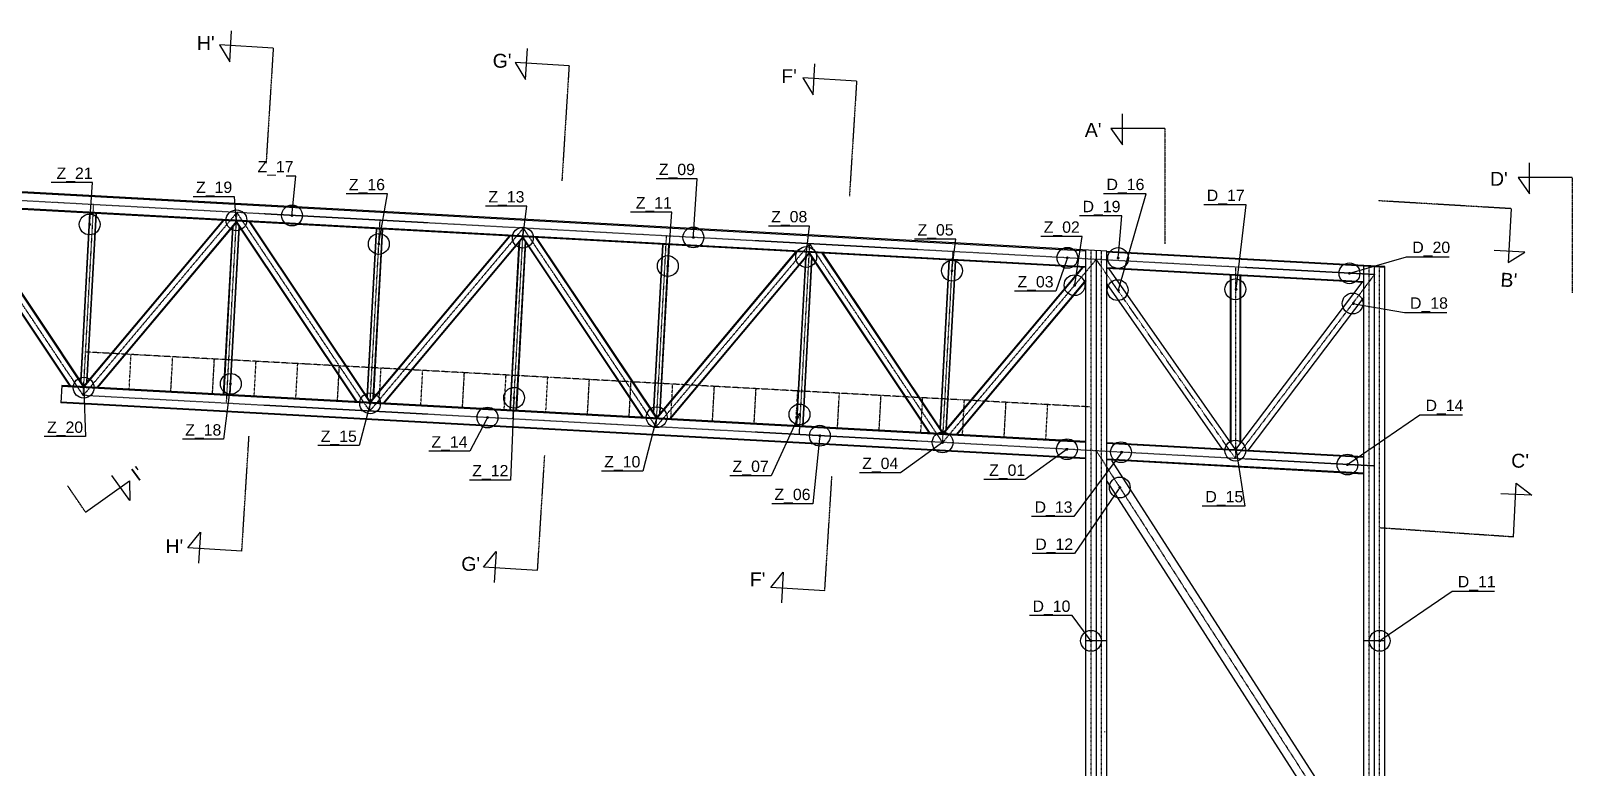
# Model space of a CAD drawing. Header units: metres. Extents: x 11 to 152679, y -40 to 137873.
# Drawn here: x 108330 to 152655, y 46777 to 67934 of the extents above; entities that cross this region are included whole.
import ezdxf
from ezdxf import colors
from ezdxf.entities.mleader import LeaderData, LeaderLine
from ezdxf.enums import TextEntityAlignment as Align
from ezdxf.math import Vec2, Vec3

# ---------------------------------------------------------------- set-up
doc = ezdxf.new("R2010")
doc.units = ezdxf.units.M
for name, pattern in [('ASSI', [0.8, 0.4, -0.2, 0, -0.2]), ('CENTER', [2, 1.25, -0.25, 0.25, -0.25]), ('DIVIDE', [1.25, 0.5, -0.25, 0, -0.25, 0, -0.25])]:
    doc.linetypes.add(name, pattern=pattern)
for name, color, linetype in [('Assi', 6, 'ASSI'), ('CA3', 6, 'Continuous'), ('CA7', 2, 'Continuous'), ('CORRIMANO', 6, 'DIVIDE'), ('G', 5, 'Continuous'), ('Scritte 0.2mm', 4, 'Continuous'), ('TRAT7', 2, 'CENTER')]:
    doc.layers.add(name, color=color, linetype=linetype)
doc.styles.add('Interprogetti Swis', font='swissl.ttf')
doc.styles.get("Standard").update_dxf_attribs({"font": 'arial.ttf'})

# ---------------------------------------------------------------- blocks, each defined once
blk = doc.blocks.new('_Dot')
at = {"color": 0, "linetype": 'ByBlock', "lineweight": -2}
blk.add_line((-0.5, 0), (-1, 0), dxfattribs=at)
at = {"color": 0, "linetype": 'ByBlock', "const_width": 0.5}
blk.add_lwpolyline([(-0.25, 0, 1), (0.25, 0, 1)], format="xyb", close=True, dxfattribs=at)

msp = doc.modelspace()

# ---------------------------------------------------------------- linework, layer by layer
for centre in [(110022.4096, 62372.3961), (114243.1736, 62491.2159), (115841.4912, 62629.2433), (118337.1649, 61810.9714), (122478.1796, 61991.5665), (127383.0264, 61998.7869), (130626.9949, 61435.7708), (138139.5608, 61411.2112), (139598.1045, 61405.3824), (126647.9226, 61176.365), (134819.7556, 61041.9449), (146249.9622, 60968.1805), (138345.6562, 60624.521), (139585.1429, 60484.4937), (142968.5956, 60507.8997), (146341.2669, 60100.6161), (114081.5106, 57789.9883), (109849.3151, 57681.9013), (122226.9105, 57391.6744), (118087.034, 57231.9159), (130434.9163, 56912.5101), (121461.8423, 56822.2316), (126327.4658, 56831.5946), (131021.4578, 56300.0376), (134550.1995, 56107.2801), (138127.206, 55911.8861), (139679.6809, 55827.0822), (142968.5956, 55872.7606), (146192.6025, 55471.3138), (139646.1835, 54812.5301), (138818.5956, 50406.8509), (147118.5956, 50406.8509)]:
    msp.add_circle(centre, 299.1796)
at = {"layer": 'Assi'}
for p, q in [((146968.5956, 60928.9252), (106017.6477, 63165.8707)), ((109837.0427, 57457.2363), (106017.6477, 63165.8707)), ((109837.0427, 57457.2363), (110136.5864, 62940.8737)), ((114255.4459, 62715.881), (109837.0427, 57457.2363)), ((113955.9022, 57232.2436), (114255.4459, 62715.881)), ((118074.7617, 57007.2509), (114255.4459, 62715.881)), ((118074.7617, 57007.2509), (118374.3053, 62490.8883)), ((122493.1648, 62265.8956), (118074.7617, 57007.2509)), ((122193.6211, 56782.2582), (122493.1648, 62265.8956)), ((126312.4806, 56557.2655), (122493.1648, 62265.8956)), ((126312.4806, 56557.2655), (126612.0243, 62040.9029)), ((130730.8837, 61815.9102), (126312.4806, 56557.2655)), ((130431.34, 56332.2728), (130730.8837, 61815.9102)), ((134550.1995, 56107.2801), (130730.8837, 61815.9102)), ((138818.5956, 26678.9252), (138818.5956, 61623.126)), ((134550.1995, 56107.2801), (134849.7432, 61590.9175)), ((138968.5956, 61365.9252), (134550.1995, 56107.2801)), ((142968.5956, 55647.4252), (138968.5956, 61365.9252)), ((139118.5956, 26678.9252), (139118.5956, 61609.4698)), ((146818.5956, 26678.9252), (146818.5956, 61186.126)), ((147118.5956, 26678.9252), (147118.5956, 61186.126)), ((142968.5956, 61147.4252), (142968.5956, 55647.4252)), ((146968.5956, 60928.9252), (142968.5956, 55647.4252)), ((146968.5956, 60928.9252), (146968.5956, 60928.9252)), ((146968.5956, 55428.9252), (109837.0427, 57457.2363)), ((138968.5956, 55865.9252), (146968.5956, 43428.9252))]:
    msp.add_line(p, q, dxfattribs=at)
at = {"layer": 'CA3'}
msp.add_line((139218.5956, 47779.3509), (139218.5956, 47802.2162), dxfattribs=at)
at = {"layer": 'CA7'}
for points in [[(115301.0713, 67439.6434), (113751.0956, 67536.4673), (114049.86, 67048.1112), (114105.2136, 67934.2232)], [(123807.876, 66929.4979), (122257.9003, 67026.3218), (122556.6647, 66537.9657), (122612.0184, 67424.0778)], [(132076.4901, 66487.372), (130526.5144, 66584.1959), (130825.2788, 66095.8398), (130880.6324, 66981.9519)], [(140945.1025, 65126.0461), (139392.1055, 65126.0461), (139720.736, 64657.2669), (139720.736, 65545.1062)], [(152655.3023, 63720.9279), (151102.3053, 63720.9279), (151430.9358, 63252.1488), (151430.9358, 64139.9881)], [(150899.6058, 62824.3563), (150811.48, 61273.8617), (151298.1521, 61575.3615), (150411.7434, 61625.7425)], [(109906.3546, 54102.3619), (111168.6624, 55007.0047), (111174.6153, 54434.5395), (110657.4363, 55156.1935)], [(150967.2413, 53390.3519), (151043.1115, 54941.4945), (151495.2759, 54590.3547), (150608.4968, 54633.7293)], [(114397.9256, 52981.8594), (112847.9498, 53078.6826), (113205.1675, 53526.061), (113149.8142, 52639.9489)], [(122902.085, 52429.3676), (121352.1093, 52526.1908), (121709.3269, 52973.5692), (121653.9737, 52087.4571)], [(131161.4405, 51839.0279), (129611.4647, 51935.8511), (129968.6824, 52383.2295), (129913.3291, 51497.1174)]]:
    msp.add_lwpolyline(points, dxfattribs=at)
at = {"layer": 'CORRIMANO'}
for p, q in [((138773.1393, 57128.4655), (109905.2223, 58705.3755)), ((111157.895, 57635.4574), (111212.4387, 58633.9688)), ((112356.1087, 57570.005), (112410.6524, 58568.5164)), ((113554.3223, 57504.5526), (113608.866, 58503.064)), ((114752.536, 57439.1002), (114807.0797, 58437.6115)), ((115950.7497, 57373.6477), (116005.2934, 58372.1591)), ((117148.9633, 57308.1953), (117203.507, 58306.7067)), ((118347.177, 57242.7429), (118401.7207, 58241.2543)), ((119545.3907, 57177.2905), (119599.9343, 58175.8019)), ((120743.6043, 57111.838), (120798.148, 58110.3494)), ((121941.818, 57046.3856), (121996.3617, 58044.897)), ((123140.0316, 56980.9332), (123194.5753, 57979.4446)), ((124338.2453, 56915.4808), (124392.789, 57913.9922)), ((125536.459, 56850.0284), (125591.0027, 57848.5397)), ((126734.6726, 56784.5759), (126789.2163, 57783.0873)), ((127932.8863, 56719.1235), (127987.43, 57717.6349)), ((129131.1, 56653.6711), (129185.6436, 57652.1825)), ((130329.3136, 56588.2187), (130383.8573, 57586.7301)), ((131527.5273, 56522.7663), (131582.071, 57521.2776)), ((132725.7409, 56457.3138), (132780.2846, 57455.8252)), ((133923.9546, 56391.8614), (133978.4983, 57390.3728)), ((135122.1683, 56326.409), (135176.712, 57324.9204)), ((136320.3819, 56260.9566), (136374.9256, 57259.468)), ((137518.5956, 56195.5042), (137573.1393, 57194.0155))]:
    msp.add_line(p, q, dxfattribs=at)
at = {"layer": 'G'}
for p, q in [((138668.5956, 61607.6481), (105679.3604, 63409.6851)), ((139268.5956, 61599.9104), (105680.724, 63434.6479)), ((138668.5956, 61156.9773), (105654.8157, 62960.355)), ((138668.5956, 61131.94), (105653.4521, 62935.3922)), ((109457.1201, 57728.3623), (105985.4604, 62917.2562)), ((109477.7255, 57727.2367), (106006.0659, 62916.1307)), ((109848.6245, 57706.9763), (106376.9648, 62895.8703)), ((109852.0266, 57731.5637), (106397.5703, 62894.7447)), ((109764.0676, 57863.031), (110028.0919, 62696.4275)), ((109775.1784, 57846.4244), (110040.0741, 62695.773)), ((109940.9316, 57837.3757), (110205.8269, 62686.7187)), ((109953.7851, 57852.6735), (110217.8091, 62686.0642)), ((113848.2564, 62487.751), (109852.0266, 57731.5637)), ((113868.8618, 62486.6254), (109852.7304, 57706.752)), ((114239.7582, 62466.3652), (110223.6268, 57686.4918)), ((114240.4607, 62441.5519), (110244.2322, 57685.3663)), ((113874.6795, 57487.0531), (114138.7035, 62320.4437)), ((113886.6617, 57486.3985), (114151.557, 62335.7416)), ((114052.4146, 57477.3443), (114317.3099, 62326.6873)), ((114064.3967, 57476.6898), (114328.4207, 62310.0804)), ((117694.844, 57278.3766), (114240.4607, 62441.5519)), ((117715.4494, 57277.251), (114243.8618, 62466.1411)), ((117715.4494, 57277.251), (114243.8618, 62466.1411)), ((118086.3458, 57256.9908), (114614.7582, 62445.8809)), ((118089.7469, 57281.58), (114635.3635, 62444.7553)), ((118001.7869, 57413.0514), (118265.8108, 62246.4421)), ((118012.8976, 57396.4445), (118277.793, 62245.7876)), ((118178.6505, 57387.3903), (118443.5459, 62236.7333)), ((118191.504, 57402.6881), (118455.528, 62236.0788)), ((122085.9753, 62037.7656), (118089.7469, 57281.58)), ((122106.5807, 62036.64), (118090.4494, 57256.7666)), ((122477.4771, 62016.3798), (118461.3458, 57236.5064)), ((122478.1796, 61991.5665), (118481.9511, 57235.3809)), ((122112.3985, 57037.0677), (122376.4224, 61870.4583)), ((122124.3806, 57036.4131), (122389.276, 61885.7562)), ((122290.1335, 57027.3589), (122555.0288, 61876.7019)), ((122302.1156, 57026.7044), (122566.1396, 61860.095)), ((125932.5629, 56828.3912), (122478.1796, 61991.5665)), ((125953.1683, 56827.2656), (122481.5807, 62016.1557)), ((126324.0647, 56807.0054), (122852.4771, 61995.8955)), ((126327.4658, 56831.5946), (122873.0824, 61994.7699)), ((126239.5058, 56963.0661), (126503.5298, 61796.4567)), ((126250.6165, 56946.4591), (126515.5119, 61795.8022)), ((126416.3694, 56937.4049), (126681.2648, 61786.7479)), ((126429.223, 56952.7028), (126693.2469, 61786.0934)), ((138668.5956, 26678.9252), (138668.5956, 61632.6854)), ((138968.5956, 61616.2979), (138968.5956, 50406.8509)), ((130323.6943, 61587.7802), (126327.4658, 56831.5946)), ((130344.2996, 61586.6547), (126328.1683, 56806.7812)), ((130715.196, 61566.3944), (126699.0647, 56786.521)), ((130715.8985, 61541.5811), (126719.6701, 56785.3955)), ((130350.1174, 56587.0823), (130614.1414, 61420.4729)), ((130362.0995, 56586.4277), (130626.9949, 61435.7708)), ((130527.8524, 56577.3735), (130792.7478, 61426.7165)), ((130539.8345, 56576.719), (130803.8585, 61410.1096)), ((134170.2819, 56378.4058), (130715.8985, 61541.5811)), ((134190.8872, 56377.2802), (130719.2996, 61566.1703)), ((134561.7836, 56357.02), (131090.196, 61545.9101)), ((134565.1846, 56381.6093), (131110.8014, 61544.7845)), ((134477.2247, 56513.0807), (134741.2487, 61346.4713)), ((134488.3355, 56496.4737), (134753.2308, 61345.8168)), ((134654.0884, 56487.42), (134918.9837, 61336.7625)), ((134666.9419, 56502.7179), (134930.9659, 61336.108)), ((146667.5047, 61170.7077), (139267.5047, 61574.9327)), ((139268.5956, 26678.9252), (139268.5956, 61599.9104)), ((146668.5956, 61190.6779), (139268.5956, 61594.9029)), ((146668.5956, 54507.9345), (146668.5956, 61195.6854)), ((147268.5956, 61162.9104), (146668.5956, 61195.6854)), ((147268.5956, 61137.8731), (146668.5956, 61170.6481)), ((146968.5956, 55428.9252), (146968.5956, 61179.2979)), ((138561.4066, 61137.7952), (134565.1846, 56381.6093)), ((138582.0119, 61136.6696), (134565.887, 56356.7959)), ((138668.5956, 60778.0291), (134936.7832, 56336.5357)), ((138668.5956, 60752.3796), (134957.3885, 56335.4101)), ((146668.5956, 60699.9474), (139268.5956, 61104.1724)), ((146669.6865, 60719.9177), (139269.6865, 61124.1427)), ((142973.4141, 55902.2351), (139337.3693, 61100.4157)), ((142823.5956, 60909.9806), (142823.5956, 56116.4193)), ((142837.5956, 60909.2158), (142837.5956, 56096.4046)), ((143099.5956, 60894.9041), (143099.5956, 56068.8421)), ((143113.5956, 60894.1393), (143113.5956, 56087.3273)), ((147268.5956, 26678.9252), (147268.5956, 61165.6417)), ((142599.8219, 55912.9347), (139268.5956, 60675.3392)), ((146609.4589, 60703.1778), (142973.4141, 55902.2351)), ((146668.5956, 60284.365), (143327.7323, 55873.1726)), ((109221.5023, 57741.2329), (109194.2304, 57241.9772)), ((138668.5956, 56107.6481), (109220.1387, 57716.2701)), ((138668.5956, 56132.6854), (109221.5023, 57741.2329)), ((138668.5956, 55631.94), (109194.2304, 57241.9772)), ((138668.5956, 55656.9773), (109195.594, 57266.94)), ((146667.5047, 55670.7077), (139267.5047, 56074.9327)), ((146668.5956, 55690.6779), (139268.5956, 56094.9029)), ((146668.5956, 55199.9474), (139268.5956, 55604.1724)), ((146669.6865, 55219.9177), (139269.6865, 55624.1427)), ((139406.6204, 55591.6254), (146668.5956, 44301.9771)), ((146968.5956, 26678.9252), (146968.5956, 55428.9252)), ((139268.5956, 54992.8732), (146565.2249, 43649.3509)), ((146668.5956, 26678.9252), (146668.5956, 54500.0783)), ((139268.5956, 50406.8509), (138668.5956, 50406.8509)), ((138968.5956, 50406.8509), (138968.5956, 26678.9252)), ((147268.5956, 50406.8509), (146668.5956, 50406.8509))]:
    msp.add_line(p, q, dxfattribs=at)
msp.add_point((146968.5956, 60705.7239), dxfattribs=at)
at = {"layer": 'TRAT7'}
for p, q in [((115301.0713, 67439.6434), (115094.7173, 64136.2882)), ((123807.876, 66929.4979), (123601.522, 63626.1428)), ((132076.4901, 66487.372), (131870.136, 63184.0169)), ((140945.1025, 65126.0461), (140945.1025, 61816.2519)), ((152655.3023, 63720.9279), (152655.3023, 60411.1337)), ((150899.6058, 62824.3563), (147078.1863, 63051.6432)), ((114397.9256, 52981.8594), (114604.2781, 56285.2147)), ((122902.085, 52429.3676), (123108.4376, 55732.7229)), ((131161.4405, 51839.0279), (131367.793, 55142.3832)), ((109906.3546, 54102.3619), (109390.5855, 54857.4129)), ((150967.2413, 53390.3519), (147147.8542, 53649.5592))]:
    msp.add_line(p, q, dxfattribs=at)

# ---------------------------------------------------------------- texts
at = {"layer": 'CA7'}
for s, p in [("H'", (113360.7451, 67384.736)), ("G'", (121882.5566, 66874.5906)), ("F'", (130135.0725, 66432.4647)), ("A'", (138880.276, 64888.1051)), ("D'", (150547.3653, 63482.987)), ("H'", (112457.5993, 52926.9515)), ("G'", (120979.4109, 52416.8061)), ("F'", (129231.9267, 51974.6802))]:
    msp.add_text(s, height=400, dxfattribs=at).set_placement(p, align=Align.CENTER)
for s, rotation, p in [("B'", 356.74696799, (150823.45, 60575.1719)), ("I'", 36.12381022, (111510.9209, 55051.9572)), ("C'", 357.89769678, (151149.5566, 55381.3734))]:
    msp.add_text(s, height=400, rotation=rotation, dxfattribs=at).set_placement(p, align=Align.CENTER)

# ---------------------------------------------------------------- leaders
at = {"layer": 'Scritte 0.2mm', "ltscale": 0.02}
ml = msp.add_multileader_mtext('Standard', dxfattribs=at)
ml.set_content('\\A1;Z_21', color=256, style='Interprogetti Swis')
ml.set_leader_properties(color=7)
ml.set_arrow_properties(name='DOT')
ml.build(insert=Vec2(0, 0))
ml.multileader.update_dxf_attribs({"has_dogleg": 0, "text_left_attachment_type": 6, "text_right_attachment_type": 6, "dogleg_length": 0.36, "arrow_head_size": 81.5508})
ctx = ml.context
ctx.base_point, ctx.char_height, ctx.arrow_head_size, ctx.landing_gap_size, ctx.plane_origin = Vec3(108905.098, 63573.3226), 326.20325, 81.5508, 163.1016, Vec3(99385.662, 69068.6561)
ctx.left_attachment, ctx.right_attachment = 6, 6
notes = []
notes.append((ctx, [(0, (1, 1, 0), (110687.4567, 63573.3226), (-1, 0), 587.1659, [(0, [(110022.4096, 62372.3961)], 0, [])])]))
ctx.mtext.insert, ctx.mtext.flow_direction = Vec3(109068.1997, 64006.4886), 5
ml = msp.add_multileader_mtext('Standard', dxfattribs=at)
ml.set_content('\\A1;Z_17', color=256, style='Interprogetti Swis')
ml.set_leader_properties(color=7)
ml.set_arrow_properties(name='DOT')
ml.build(insert=Vec2(0, 0))
ml.multileader.update_dxf_attribs({"has_dogleg": 0, "text_left_attachment_type": 6, "text_right_attachment_type": 6, "dogleg_length": 0.36, "arrow_head_size": 81.5508})
ctx = ml.context
ctx.base_point, ctx.char_height, ctx.arrow_head_size, ctx.landing_gap_size, ctx.plane_origin = Vec3(114683.9148, 63761.5247), 326.20325, 81.5508, 163.1016, Vec3(105204.7435, 69325.5034)
ctx.left_attachment, ctx.right_attachment = 6, 6
notes.append((ctx, [(0, (1, 1, 0), (116539.7965, 63761.5247), (-1, 0), 587.1659, [(0, [(115841.4912, 62629.2433)], 0, [])])]))
ctx.mtext.insert, ctx.mtext.width, ctx.mtext.flow_direction = Vec3(114847.0164, 64194.6907), 111.89337, 5
ml = msp.add_multileader_mtext('Standard', dxfattribs=at)
ml.set_content('\\A1;Z_09', color=256, style='Interprogetti Swis')
ml.set_leader_properties(color=7)
ml.set_arrow_properties(name='DOT')
ml.build(insert=Vec2(0, 0))
ml.multileader.update_dxf_attribs({"has_dogleg": 0, "text_left_attachment_type": 6, "text_right_attachment_type": 6, "dogleg_length": 0.36, "arrow_head_size": 81.5508})
ctx = ml.context
ctx.base_point, ctx.char_height, ctx.arrow_head_size, ctx.landing_gap_size, ctx.plane_origin = Vec3(126227.2217, 63682.8896), 326.20325, 81.5508, 163.1016, Vec3(116746.2787, 68695.047)
ctx.left_attachment, ctx.right_attachment = 6, 6
notes.append((ctx, [(0, (1, 1, 0), (128081.3317, 63682.8896), (-1, 0), 587.1659, [(0, [(127383.0264, 61998.7869)], 0, [])])]))
ctx.mtext.insert, ctx.mtext.flow_direction = Vec3(126390.3233, 64116.0556), 5
ml = msp.add_multileader_mtext('Standard', dxfattribs=at)
ml.set_content('\\A1;Z_19', color=256, style='Interprogetti Swis')
ml.set_leader_properties(color=7)
ml.set_arrow_properties(name='DOT')
ml.build(insert=Vec2(0, 0))
ml.multileader.update_dxf_attribs({"has_dogleg": 0, "text_left_attachment_type": 6, "text_right_attachment_type": 6, "dogleg_length": 0.36, "arrow_head_size": 81.5508})
ctx = ml.context
ctx.base_point, ctx.char_height, ctx.arrow_head_size, ctx.landing_gap_size, ctx.plane_origin = Vec3(112918.6188, 63169.6617), 326.20325, 81.5508, 163.1016, Vec3(103437.6759, 69196.694)
ctx.left_attachment, ctx.right_attachment = 6, 6
notes.append((ctx, [(0, (1, 1, 0), (114772.7289, 63169.6617), (-1, 0), 587.1659, [(0, [(114240.4607, 62441.5519)], 0, [])])]))
ctx.mtext.insert, ctx.mtext.flow_direction = Vec3(113081.7205, 63602.8277), 5
ml = msp.add_multileader_mtext('Standard', dxfattribs=at)
ml.set_content('\\A1;Z_16', color=256, style='Interprogetti Swis')
ml.set_leader_properties(color=7)
ml.set_arrow_properties(name='DOT')
ml.build(insert=Vec2(0, 0))
ml.multileader.update_dxf_attribs({"has_dogleg": 0, "text_left_attachment_type": 6, "text_right_attachment_type": 6, "dogleg_length": 0.36, "arrow_head_size": 81.5508})
ctx = ml.context
ctx.base_point, ctx.char_height, ctx.arrow_head_size, ctx.landing_gap_size, ctx.plane_origin = Vec3(117312.5, 63246.8612), 326.20325, 81.5508, 163.1016, Vec3(107700.4173, 68507.2315)
ctx.left_attachment, ctx.right_attachment = 6, 6
notes.append((ctx, [(0, (1, 1, 0), (119169.2676, 63246.8612), (-1, 0), 587.1659, [(0, [(118337.1649, 61810.9714)], 0, [])])]))
ctx.mtext.insert, ctx.mtext.flow_direction = Vec3(117475.6017, 63680.0272), 5
ml = msp.add_multileader_mtext('Standard', dxfattribs=at)
ml.set_content('\\A1;D_16', color=256, style='Interprogetti Swis')
ml.set_leader_properties(color=7)
ml.set_arrow_properties(name='DOT')
ml.build(insert=Vec2(0, 0))
ml.multileader.update_dxf_attribs({"has_dogleg": 0, "text_left_attachment_type": 6, "text_right_attachment_type": 6, "dogleg_length": 0.36, "arrow_head_size": 81.5508})
ctx = ml.context
ctx.base_point, ctx.char_height, ctx.arrow_head_size, ctx.landing_gap_size, ctx.plane_origin = Vec3(139101.2489, 63251.9808), 326.20325, 81.5508, 163.1016, Vec3(129120.2758, 66921.1244)
ctx.left_attachment, ctx.right_attachment = 6, 6
notes.append((ctx, [(0, (1, 1, 0), (140987.4699, 63251.9808), (-1, 0), 587.1659, [(0, [(139607.0234, 60483.2985)], 0, [])])]))
ctx.mtext.insert, ctx.mtext.flow_direction = Vec3(139264.3505, 63685.1468), 5
ml = msp.add_multileader_mtext('Standard', dxfattribs=at)
ml.set_content('\\A1;Z_13', color=256, style='Interprogetti Swis')
ml.set_leader_properties(color=7)
ml.set_arrow_properties(name='DOT')
ml.build(insert=Vec2(0, 0))
ml.multileader.update_dxf_attribs({"has_dogleg": 0, "text_left_attachment_type": 6, "text_right_attachment_type": 6, "dogleg_length": 0.36, "arrow_head_size": 81.5508})
ctx = ml.context
ctx.base_point, ctx.char_height, ctx.arrow_head_size, ctx.landing_gap_size, ctx.plane_origin = Vec3(121323.9251, 62895.8414), 326.20325, 81.5508, 163.1016, Vec3(111841.432, 68687.8266)
ctx.left_attachment, ctx.right_attachment = 6, 6
notes.append((ctx, [(0, (1, 1, 0), (123176.4849, 62895.8414), (-1, 0), 587.1659, [(0, [(122478.1796, 61991.5665)], 0, [])])]))
ctx.mtext.insert, ctx.mtext.flow_direction = Vec3(121487.0267, 63329.0074), 5
ml = msp.add_multileader_mtext('Standard', dxfattribs=at)
ml.set_content('\\A1;Z_11', color=256, style='Interprogetti Swis')
ml.set_leader_properties(color=7)
ml.set_arrow_properties(name='DOT')
ml.build(insert=Vec2(0, 0))
ml.multileader.update_dxf_attribs({"has_dogleg": 0, "text_left_attachment_type": 6, "text_right_attachment_type": 6, "dogleg_length": 0.36, "arrow_head_size": 81.5508})
ctx = ml.context
ctx.base_point, ctx.char_height, ctx.arrow_head_size, ctx.landing_gap_size, ctx.plane_origin = Vec3(125563.8694, 62722.1844), 326.20325, 81.5508, 163.1016, Vec3(116011.175, 67872.6251)
ctx.left_attachment, ctx.right_attachment = 6, 6
notes.append((ctx, [(0, (1, 1, 0), (127346.228, 62722.1844), (-1, 0), 587.1659, [(0, [(126647.9226, 61176.365)], 0, [])])]))
ctx.mtext.insert, ctx.mtext.flow_direction = Vec3(125726.971, 63155.3504), 5
ml = msp.add_multileader_mtext('Standard', dxfattribs=at)
ml.set_content('\\A1;D_19', color=256, style='Interprogetti Swis')
ml.set_leader_properties(color=7)
ml.set_arrow_properties(name='DOT')
ml.build(insert=Vec2(0, 0))
ml.multileader.update_dxf_attribs({"has_dogleg": 0, "text_left_attachment_type": 6, "text_right_attachment_type": 6, "dogleg_length": 0.36, "arrow_head_size": 81.5508})
ctx = ml.context
ctx.base_point, ctx.char_height, ctx.arrow_head_size, ctx.landing_gap_size, ctx.plane_origin = Vec3(138412.8462, 62617.0137), 326.20325, 81.5508, 163.1016, Vec3(128961.3568, 68101.6425)
ctx.left_attachment, ctx.right_attachment = 6, 6
notes.append((ctx, [(0, (1, 1, 0), (140296.4098, 62617.0137), (-1, 0), 587.1659, [(0, [(139598.1045, 61405.3824)], 0, [])])]))
ctx.mtext.insert, ctx.mtext.flow_direction = Vec3(138575.9479, 63050.1797), 5
ml = msp.add_multileader_mtext('Standard', dxfattribs=at)
ml.set_content('\\A1;D_17', color=256, style='Interprogetti Swis')
ml.set_leader_properties(color=7)
ml.set_arrow_properties(name='DOT')
ml.build(insert=Vec2(0, 0))
ml.multileader.update_dxf_attribs({"has_dogleg": 0, "text_left_attachment_type": 6, "text_right_attachment_type": 6, "dogleg_length": 0.36, "arrow_head_size": 81.5508})
ctx = ml.context
ctx.base_point, ctx.char_height, ctx.arrow_head_size, ctx.landing_gap_size, ctx.plane_origin = Vec3(141984.1127, 62937.3544), 326.20325, 81.5508, 163.1016, Vec3(132503.7285, 66944.5304)
ctx.left_attachment, ctx.right_attachment = 6, 6
notes.append((ctx, [(0, (1, 1, 0), (143869.4479, 62937.3544), (-1, 0), 587.1659, [(0, [(142990.4761, 60506.7045)], 0, [])])]))
ctx.mtext.insert, ctx.mtext.flow_direction = Vec3(142147.2143, 63370.5204), 5
ml = msp.add_multileader_mtext('Standard', dxfattribs=at)
ml.set_content('\\A1;Z_08', color=256, style='Interprogetti Swis')
ml.set_leader_properties(color=7)
ml.set_arrow_properties(name='DOT')
ml.build(insert=Vec2(0, 0))
ml.multileader.update_dxf_attribs({"has_dogleg": 0, "text_left_attachment_type": 6, "text_right_attachment_type": 6, "dogleg_length": 0.36, "arrow_head_size": 81.5508})
ctx = ml.context
ctx.base_point, ctx.char_height, ctx.arrow_head_size, ctx.landing_gap_size, ctx.plane_origin = Vec3(129457.4508, 62324.7478), 326.20325, 81.5508, 163.1016, Vec3(119977.3937, 68116.733)
ctx.left_attachment, ctx.right_attachment = 6, 6
notes.append((ctx, [(0, (1, 1, 0), (131312.4467, 62324.7478), (-1, 0), 587.1659, [(0, [(130614.1414, 61420.4729)], 0, [])])]))
ctx.mtext.insert, ctx.mtext.flow_direction = Vec3(129620.5524, 62757.9139), 5
ml = msp.add_multileader_mtext('Standard', dxfattribs=at)
ml.set_content('\\A1;Z_05', color=256, style='Interprogetti Swis')
ml.set_leader_properties(color=7)
ml.set_arrow_properties(name='DOT')
ml.build(insert=Vec2(0, 0))
ml.multileader.update_dxf_attribs({"has_dogleg": 0, "text_left_attachment_type": 6, "text_right_attachment_type": 6, "dogleg_length": 0.36, "arrow_head_size": 81.5508})
ctx = ml.context
ctx.base_point, ctx.char_height, ctx.arrow_head_size, ctx.landing_gap_size, ctx.plane_origin = Vec3(133665.501, 61946.2198), 326.20325, 81.5508, 163.1016, Vec3(124183.008, 67738.205)
ctx.left_attachment, ctx.right_attachment = 6, 6
notes.append((ctx, [(0, (1, 1, 0), (135518.0609, 61946.2198), (-1, 0), 587.1659, [(0, [(134819.7556, 61041.9449)], 0, [])])]))
ctx.mtext.insert, ctx.mtext.flow_direction = Vec3(133828.6027, 62379.3858), 5
ml = msp.add_multileader_mtext('Standard', dxfattribs=at)
ml.set_content('\\A1;Z_02', color=256, style='Interprogetti Swis')
ml.set_leader_properties(color=7)
ml.set_arrow_properties(name='DOT')
ml.build(insert=Vec2(0, 0))
ml.multileader.update_dxf_attribs({"has_dogleg": 0, "text_left_attachment_type": 6, "text_right_attachment_type": 6, "dogleg_length": 0.36, "arrow_head_size": 81.5508})
ctx = ml.context
ctx.base_point, ctx.char_height, ctx.arrow_head_size, ctx.landing_gap_size, ctx.plane_origin = Vec3(137294.2006, 62025.1507), 326.20325, 81.5508, 163.1016, Vec3(127708.9085, 67320.7811)
ctx.left_attachment, ctx.right_attachment = 6, 6
notes.append((ctx, [(0, (1, 1, 0), (139147.6463, 62025.1507), (-1, 0), 587.1659, [(0, [(138345.6562, 60624.521)], 0, [])])]))
ctx.mtext.insert, ctx.mtext.flow_direction = Vec3(137457.3022, 62458.3167), 5
ml = msp.add_multileader_mtext('Standard', dxfattribs=at)
ml.set_content('\\A1;D_20', color=256, style='Interprogetti Swis')
ml.set_leader_properties(color=7)
ml.set_arrow_properties(name='DOT')
ml.build(insert=Vec2(0, 0))
ml.multileader.update_dxf_attribs({"has_dogleg": 0, "text_left_attachment_type": 6, "text_right_attachment_type": 6, "dogleg_length": 0.36, "arrow_head_size": 81.5508})
ctx = ml.context
ctx.base_point, ctx.char_height, ctx.arrow_head_size, ctx.landing_gap_size, ctx.plane_origin = Vec3(147894.3985, 61443.8685), 326.20325, 81.5508, 163.1016, Vec3(135763.2145, 67406.0065)
ctx.left_attachment, ctx.right_attachment = 6, 6
notes.append((ctx, [(1, (1, 1, 0), (147894.2185, 61443.8685), (1, 0), 0.18, [(0, [(146249.9622, 60968.1805)], 0, [])])]))
ctx.mtext.insert, ctx.mtext.flow_direction = Vec3(148057.5001, 61877.0345), 5
ml = msp.add_multileader_mtext('Standard', dxfattribs=at)
ml.set_content('\\A1;Z_03', color=256, style='Interprogetti Swis')
ml.set_leader_properties(color=7)
ml.set_arrow_properties(name='DOT')
ml.build(insert=Vec2(0, 0))
ml.multileader.update_dxf_attribs({"has_dogleg": 0, "text_left_attachment_type": 6, "text_right_attachment_type": 6, "dogleg_length": 0.36, "arrow_head_size": 81.5508})
ctx = ml.context
ctx.base_point, ctx.char_height, ctx.arrow_head_size, ctx.landing_gap_size, ctx.plane_origin = Vec3(136539.9536, 60455.4274), 326.20325, 81.5508, 163.1016, Vec3(127502.8132, 68107.4713)
ctx.left_attachment, ctx.right_attachment = 6, 6
notes.append((ctx, [(0, (1, 1, 0), (138392.5135, 60455.4274), (-1, 0), 587.1659, [(0, [(138139.5608, 61411.2112)], 0, [])])]))
ctx.mtext.insert, ctx.mtext.flow_direction = Vec3(136703.0553, 60888.5934), 5
ml = msp.add_multileader_mtext('Standard', dxfattribs=at)
ml.set_content('\\A1;D_18', color=256, style='Interprogetti Swis')
ml.set_leader_properties(color=7)
ml.set_arrow_properties(name='DOT')
ml.build(insert=Vec2(0, 0))
ml.multileader.update_dxf_attribs({"has_dogleg": 0, "text_left_attachment_type": 6, "text_right_attachment_type": 6, "dogleg_length": 0.36, "arrow_head_size": 81.5508})
ctx = ml.context
ctx.base_point, ctx.char_height, ctx.arrow_head_size, ctx.landing_gap_size, ctx.plane_origin = Vec3(147829.6192, 59842.1588), 326.20325, 81.5508, 163.1016, Vec3(135876.3998, 66537.2468)
ctx.left_attachment, ctx.right_attachment = 6, 6
notes.append((ctx, [(1, (1, 1, 0), (147829.4392, 59842.1588), (1, 0), 0.18, [(0, [(146363.1474, 60099.4209)], 0, [])])]))
ctx.mtext.insert, ctx.mtext.flow_direction = Vec3(147992.7209, 60275.3248), 5
ml = msp.add_multileader_mtext('Standard', dxfattribs=at)
ml.set_content('\\A1;Z_20', color=256, style='Interprogetti Swis')
ml.set_leader_properties(color=7)
ml.set_arrow_properties(name='DOT')
ml.build(insert=Vec2(0, 0))
ml.multileader.update_dxf_attribs({"has_dogleg": 0, "text_left_attachment_type": 6, "text_right_attachment_type": 6, "dogleg_length": 0.36, "arrow_head_size": 81.5508})
ctx = ml.context
ctx.base_point, ctx.char_height, ctx.arrow_head_size, ctx.landing_gap_size, ctx.plane_origin = Vec3(108632.5331, 56275.2473), 326.20325, 81.5508, 163.1016, Vec3(99362.5674, 64119.7273)
ctx.left_attachment, ctx.right_attachment = 6, 6
notes.append((ctx, [(0, (1, 1, 0), (110489.3007, 56275.2473), (-1, 0), 587.1659, [(0, [(109849.3151, 57681.9013)], 0, [])])]))
ctx.mtext.insert, ctx.mtext.flow_direction = Vec3(108795.6348, 56708.4134), 5
ml = msp.add_multileader_mtext('Standard', dxfattribs=at)
ml.set_content('\\A1;Z_18', color=256, style='Interprogetti Swis')
ml.set_leader_properties(color=7)
ml.set_arrow_properties(name='DOT')
ml.build(insert=Vec2(0, 0))
ml.multileader.update_dxf_attribs({"has_dogleg": 0, "text_left_attachment_type": 6, "text_right_attachment_type": 6, "dogleg_length": 0.36, "arrow_head_size": 81.5508})
ctx = ml.context
ctx.base_point, ctx.char_height, ctx.arrow_head_size, ctx.landing_gap_size, ctx.plane_origin = Vec3(112605.8323, 56198.2433), 326.20325, 81.5508, 163.1016, Vec3(103582.7451, 64227.8142)
ctx.left_attachment, ctx.right_attachment = 6, 6
notes.append((ctx, [(0, (1, 1, 0), (114460.8282, 56198.2433), (-1, 0), 587.1659, [(0, [(114069.4927, 57789.9883)], 0, [])])]))
ctx.mtext.insert, ctx.mtext.flow_direction = Vec3(112768.934, 56631.4093), 5
ml = msp.add_multileader_mtext('Standard', dxfattribs=at)
ml.set_content('\\A1;Z_15', color=256, style='Interprogetti Swis')
ml.set_leader_properties(color=7)
ml.set_arrow_properties(name='DOT')
ml.build(insert=Vec2(0, 0))
ml.multileader.update_dxf_attribs({"has_dogleg": 0, "text_left_attachment_type": 6, "text_right_attachment_type": 6, "dogleg_length": 0.36, "arrow_head_size": 81.5508})
ctx = ml.context
ctx.base_point, ctx.char_height, ctx.arrow_head_size, ctx.landing_gap_size, ctx.plane_origin = Vec3(116502.7619, 56015.8895), 326.20325, 81.5508, 163.1016, Vec3(107600.2864, 63669.7419)
ctx.left_attachment, ctx.right_attachment = 6, 6
notes.append((ctx, [(0, (1, 1, 0), (118355.3218, 56015.8895), (-1, 0), 587.1659, [(0, [(118087.034, 57231.9159)], 0, [])])]))
ctx.mtext.insert, ctx.mtext.flow_direction = Vec3(116665.8635, 56449.0555), 5
ml = msp.add_multileader_mtext('Standard', dxfattribs=at)
ml.set_content('\\A1;Z_12', color=256, style='Interprogetti Swis')
ml.set_leader_properties(color=7)
ml.set_arrow_properties(name='DOT')
ml.build(insert=Vec2(0, 0))
ml.multileader.update_dxf_attribs({"has_dogleg": 0, "text_left_attachment_type": 6, "text_right_attachment_type": 6, "dogleg_length": 0.36, "arrow_head_size": 81.5508})
ctx = ml.context
ctx.base_point, ctx.char_height, ctx.arrow_head_size, ctx.landing_gap_size, ctx.plane_origin = Vec3(120862.374, 55026.1074), 326.20325, 81.5508, 163.1016, Vec3(111740.1629, 63829.5004)
ctx.left_attachment, ctx.right_attachment = 6, 6
notes.append((ctx, [(0, (1, 1, 0), (122715.8197, 55026.1074), (-1, 0), 587.1659, [(0, [(122226.9105, 57391.6744)], 0, [])])]))
ctx.mtext.insert, ctx.mtext.flow_direction = Vec3(121025.4756, 55459.2734), 5
ml = msp.add_multileader_mtext('Standard', dxfattribs=at)
ml.set_content('\\A1;D_14', color=256, style='Interprogetti Swis')
ml.set_leader_properties(color=7)
ml.set_arrow_properties(name='DOT')
ml.build(insert=Vec2(0, 0))
ml.multileader.update_dxf_attribs({"has_dogleg": 0, "text_left_attachment_type": 6, "text_right_attachment_type": 6, "dogleg_length": 0.36, "arrow_head_size": 81.5508})
ctx = ml.context
ctx.base_point, ctx.char_height, ctx.arrow_head_size, ctx.landing_gap_size, ctx.plane_origin = Vec3(148276.0091, 56901.0736), 326.20325, 81.5508, 163.1016, Vec3(135705.8548, 61909.1398)
ctx.left_attachment, ctx.right_attachment = 6, 6
notes.append((ctx, [(1, (1, 1, 0), (148275.8291, 56901.0736), (1, 0), 0.18, [(0, [(146192.6025, 55471.3138)], 0, [])])]))
ctx.mtext.insert, ctx.mtext.flow_direction = Vec3(148439.1108, 57334.2396), 5
ml = msp.add_multileader_mtext('Standard', dxfattribs=at)
ml.set_content('\\A1;Z_14', color=256, style='Interprogetti Swis')
ml.set_leader_properties(color=7)
ml.set_arrow_properties(name='DOT')
ml.build(insert=Vec2(0, 0))
ml.multileader.update_dxf_attribs({"has_dogleg": 0, "text_left_attachment_type": 6, "text_right_attachment_type": 6, "dogleg_length": 0.36, "arrow_head_size": 81.5508})
ctx = ml.context
ctx.base_point, ctx.char_height, ctx.arrow_head_size, ctx.landing_gap_size, ctx.plane_origin = Vec3(119686.4243, 55852.8496), 326.20325, 81.5508, 163.1016, Vec3(110975.0947, 63260.0575)
ctx.left_attachment, ctx.right_attachment = 6, 6
notes.append((ctx, [(0, (1, 1, 0), (121543.1918, 55852.8496), (-1, 0), 587.1659, [(0, [(121461.8423, 56822.2316)], 0, [])])]))
ctx.mtext.insert, ctx.mtext.flow_direction = Vec3(119849.5259, 56286.0156), 5
ml = msp.add_multileader_mtext('Standard', dxfattribs=at)
ml.set_content('\\A1;Z_10', color=256, style='Interprogetti Swis')
ml.set_leader_properties(color=7)
ml.set_arrow_properties(name='DOT')
ml.build(insert=Vec2(0, 0))
ml.multileader.update_dxf_attribs({"has_dogleg": 0, "text_left_attachment_type": 6, "text_right_attachment_type": 6, "dogleg_length": 0.36, "arrow_head_size": 81.5508})
ctx = ml.context
ctx.base_point, ctx.char_height, ctx.arrow_head_size, ctx.landing_gap_size, ctx.plane_origin = Vec3(124656.2104, 55283.1065), 326.20325, 81.5508, 163.1016, Vec3(115841.4207, 63244.6072)
ctx.left_attachment, ctx.right_attachment = 6, 6
notes.append((ctx, [(0, (1, 1, 0), (126512.9779, 55283.1065), (-1, 0), 587.1659, [(0, [(126328.1683, 56806.7812)], 0, [])])]))
ctx.mtext.insert, ctx.mtext.flow_direction = Vec3(124819.312, 55716.2725), 5
ml = msp.add_multileader_mtext('Standard', dxfattribs=at)
ml.set_content('\\A1;Z_07', color=256, style='Interprogetti Swis')
ml.set_leader_properties(color=7)
ml.set_arrow_properties(name='DOT')
ml.build(insert=Vec2(0, 0))
ml.multileader.update_dxf_attribs({"has_dogleg": 0, "text_left_attachment_type": 6, "text_right_attachment_type": 6, "dogleg_length": 0.36, "arrow_head_size": 81.5508})
ctx = ml.context
ctx.base_point, ctx.char_height, ctx.arrow_head_size, ctx.landing_gap_size, ctx.plane_origin = Vec3(128349.0911, 55152.0808), 326.20325, 81.5508, 163.1016, Vec3(119948.1687, 63350.3361)
ctx.left_attachment, ctx.right_attachment = 6, 6
notes.append((ctx, [(0, (1, 1, 0), (130204.9728, 55152.0808), (-1, 0), 587.1659, [(0, [(130434.9163, 56912.5101)], 0, [])])]))
ctx.mtext.insert, ctx.mtext.flow_direction = Vec3(128512.1927, 55585.2468), 5
ml = msp.add_multileader_mtext('Standard', dxfattribs=at)
ml.set_content('\\A1;Z_06', color=256, style='Interprogetti Swis')
ml.set_leader_properties(color=7)
ml.set_arrow_properties(name='DOT')
ml.build(insert=Vec2(0, 0))
ml.multileader.update_dxf_attribs({"has_dogleg": 0, "text_left_attachment_type": 6, "text_right_attachment_type": 6, "dogleg_length": 0.36, "arrow_head_size": 81.5508})
ctx = ml.context
ctx.base_point, ctx.char_height, ctx.arrow_head_size, ctx.landing_gap_size, ctx.plane_origin = Vec3(129549.7419, 54344.0878), 326.20325, 81.5508, 163.1016, Vec3(120534.7102, 62737.8635)
ctx.left_attachment, ctx.right_attachment = 6, 6
notes.append((ctx, [(0, (1, 1, 0), (131406.5094, 54344.0878), (-1, 0), 587.1659, [(0, [(131021.4578, 56300.0376)], 0, [])])]))
ctx.mtext.insert, ctx.mtext.flow_direction = Vec3(129712.8435, 54777.2539), 5
ml = msp.add_multileader_mtext('Standard', dxfattribs=at)
ml.set_content('\\A1;Z_04', color=256, style='Interprogetti Swis')
ml.set_leader_properties(color=7)
ml.set_arrow_properties(name='DOT')
ml.build(insert=Vec2(0, 0))
ml.multileader.update_dxf_attribs({"has_dogleg": 0, "text_left_attachment_type": 6, "text_right_attachment_type": 6, "dogleg_length": 0.36, "arrow_head_size": 81.5508})
ctx = ml.context
ctx.base_point, ctx.char_height, ctx.arrow_head_size, ctx.landing_gap_size, ctx.plane_origin = Vec3(132074.0958, 55236.0198), 326.20325, 81.5508, 163.1016, Vec3(124063.4519, 62545.106)
ctx.left_attachment, ctx.right_attachment = 6, 6
notes.append((ctx, [(0, (1, 1, 0), (133930.8634, 55236.0198), (-1, 0), 587.1659, [(0, [(134550.1995, 56107.2801)], 0, [])])]))
ctx.mtext.insert, ctx.mtext.flow_direction = Vec3(132237.1975, 55669.1859), 5
ml = msp.add_multileader_mtext('Standard', dxfattribs=at)
ml.set_content('\\A1;Z_01', color=256, style='Interprogetti Swis')
ml.set_leader_properties(color=7)
ml.set_arrow_properties(name='DOT')
ml.build(insert=Vec2(0, 0))
ml.multileader.update_dxf_attribs({"has_dogleg": 0, "text_left_attachment_type": 6, "text_right_attachment_type": 6, "dogleg_length": 0.36, "arrow_head_size": 81.5508})
ctx = ml.context
ctx.base_point, ctx.char_height, ctx.arrow_head_size, ctx.landing_gap_size, ctx.plane_origin = Vec3(135725.5112, 55040.6259), 326.20325, 81.5508, 163.1016, Vec3(127640.4583, 62349.7121)
ctx.left_attachment, ctx.right_attachment = 6, 6
notes.append((ctx, [(0, (1, 1, 0), (137507.8698, 55040.6259), (-1, 0), 587.1659, [(0, [(138127.206, 55911.8861)], 0, [])])]))
ctx.mtext.insert, ctx.mtext.flow_direction = Vec3(135888.6128, 55473.7919), 5
ml = msp.add_multileader_mtext('Standard', dxfattribs=at)
ml.set_content('\\A1;D_13', color=256, style='Interprogetti Swis')
ml.set_leader_properties(color=7)
ml.set_arrow_properties(name='DOT')
ml.build(insert=Vec2(0, 0))
ml.multileader.update_dxf_attribs({"has_dogleg": 0, "text_left_attachment_type": 6, "text_right_attachment_type": 6, "dogleg_length": 0.36, "arrow_head_size": 81.5508})
ctx = ml.context
ctx.base_point, ctx.char_height, ctx.arrow_head_size, ctx.landing_gap_size, ctx.plane_origin = Vec3(137033.0265, 53979.9994), 326.20325, 81.5508, 163.1016, Vec3(129214.8137, 62263.7129)
ctx.left_attachment, ctx.right_attachment = 6, 6
notes.append((ctx, [(0, (1, 1, 0), (138915.0399, 53979.9994), (-1, 0), 587.1659, [(0, [(139701.5613, 55825.8869)], 0, [])])]))
ctx.mtext.insert, ctx.mtext.flow_direction = Vec3(137196.1282, 54413.1654), 5
ml = msp.add_multileader_mtext('Standard', dxfattribs=at)
ml.set_content('\\A1;D_15', color=256, style='Interprogetti Swis')
ml.set_leader_properties(color=7)
ml.set_arrow_properties(name='DOT')
ml.build(insert=Vec2(0, 0))
ml.multileader.update_dxf_attribs({"has_dogleg": 0, "text_left_attachment_type": 6, "text_right_attachment_type": 6, "dogleg_length": 0.36, "arrow_head_size": 81.5508})
ctx = ml.context
ctx.base_point, ctx.char_height, ctx.arrow_head_size, ctx.landing_gap_size, ctx.plane_origin = Vec3(141944.1282, 54279.4644), 326.20325, 81.5508, 163.1016, Vec3(132503.7285, 62345.7545)
ctx.left_attachment, ctx.right_attachment = 6, 6
notes.append((ctx, [(0, (1, 1, 0), (143826.1416, 54279.4644), (-1, 0), 587.1659, [(0, [(142990.4761, 55907.9285)], 0, [])])]))
ctx.mtext.insert, ctx.mtext.flow_direction = Vec3(142107.2298, 54712.6304), 5
ml = msp.add_multileader_mtext('Standard', dxfattribs=at)
ml.set_content('\\A1;D_12', color=256, style='Interprogetti Swis')
ml.set_leader_properties(color=7)
ml.set_arrow_properties(name='DOT')
ml.build(insert=Vec2(0, 0))
ml.multileader.update_dxf_attribs({"has_dogleg": 0, "text_left_attachment_type": 6, "text_right_attachment_type": 6, "dogleg_length": 0.36, "arrow_head_size": 81.5508})
ctx = ml.context
ctx.base_point, ctx.char_height, ctx.arrow_head_size, ctx.landing_gap_size, ctx.plane_origin = Vec3(137051.6087, 52914.0162), 326.20325, 81.5508, 163.1016, Vec3(129159.4359, 61249.9304)
ctx.left_attachment, ctx.right_attachment = 6, 6
notes.append((ctx, [(0, (1, 1, 0), (138934.5079, 52914.0162), (-1, 0), 587.1659, [(0, [(139646.1835, 54812.1044)], 0, [])])]))
ctx.mtext.insert, ctx.mtext.flow_direction = Vec3(137214.7103, 53347.1823), 5
ml = msp.add_multileader_mtext('Standard', dxfattribs=at)
ml.set_content('\\A1;D_11', color=256, style='Interprogetti Swis')
ml.set_leader_properties(color=7)
ml.set_arrow_properties(name='DOT')
ml.build(insert=Vec2(0, 0))
ml.multileader.update_dxf_attribs({"has_dogleg": 0, "text_left_attachment_type": 6, "text_right_attachment_type": 6, "dogleg_length": 0.36, "arrow_head_size": 81.5508})
ctx = ml.context
ctx.base_point, ctx.char_height, ctx.arrow_head_size, ctx.landing_gap_size, ctx.plane_origin = Vec3(149202.0023, 51836.6107), 326.20325, 81.5508, 163.1016, Vec3(136631.848, 56844.6768)
ctx.left_attachment, ctx.right_attachment = 6, 6
notes.append((ctx, [(1, (1, 1, 0), (149201.8223, 51836.6107), (1, 0), 0.18, [(0, [(147118.5956, 50406.8509)], 0, [])])]))
ctx.mtext.insert, ctx.mtext.flow_direction = Vec3(149365.1039, 52269.7767), 5
ml = msp.add_multileader_mtext('Standard', dxfattribs=at)
ml.set_content('\\A1;D_10', color=256, style='Interprogetti Swis')
ml.set_leader_properties(color=7)
ml.set_arrow_properties(name='DOT')
ml.build(insert=Vec2(0, 0))
ml.multileader.update_dxf_attribs({"has_dogleg": 0, "text_left_attachment_type": 6, "text_right_attachment_type": 6, "dogleg_length": 0.36, "arrow_head_size": 81.5508})
ctx = ml.context
ctx.base_point, ctx.char_height, ctx.arrow_head_size, ctx.landing_gap_size, ctx.plane_origin = Vec3(136973.441, 51131.5643), 326.20325, 81.5508, 163.1016, Vec3(128331.848, 56844.2511)
ctx.left_attachment, ctx.right_attachment = 6, 6
notes.append((ctx, [(0, (1, 1, 0), (138859.6621, 51131.5643), (-1, 0), 587.1659, [(0, [(138818.5956, 50406.4252)], 0, [])])]))
ctx.mtext.insert, ctx.mtext.flow_direction = Vec3(137136.5426, 51564.7303), 5
for ctx, leaders in notes:
    for number, flags, end, landing, length, lines in leaders:
        leader = LeaderData()
        leader.index, (leader.has_last_leader_line, leader.has_dogleg_vector, leader.attachment_direction) = number, flags
        leader.last_leader_point, leader.dogleg_vector, leader.dogleg_length = Vec3(end), Vec3(landing), length
        for number, points, colour, breaks in lines:
            line = LeaderLine()
            line.index, line.vertices, line.color, line.breaks = number, Vec3.list(points), colors.encode_raw_color(colour), breaks
            leader.lines.append(line)
        ctx.leaders.append(leader)

doc.saveas('drawing.dxf')
